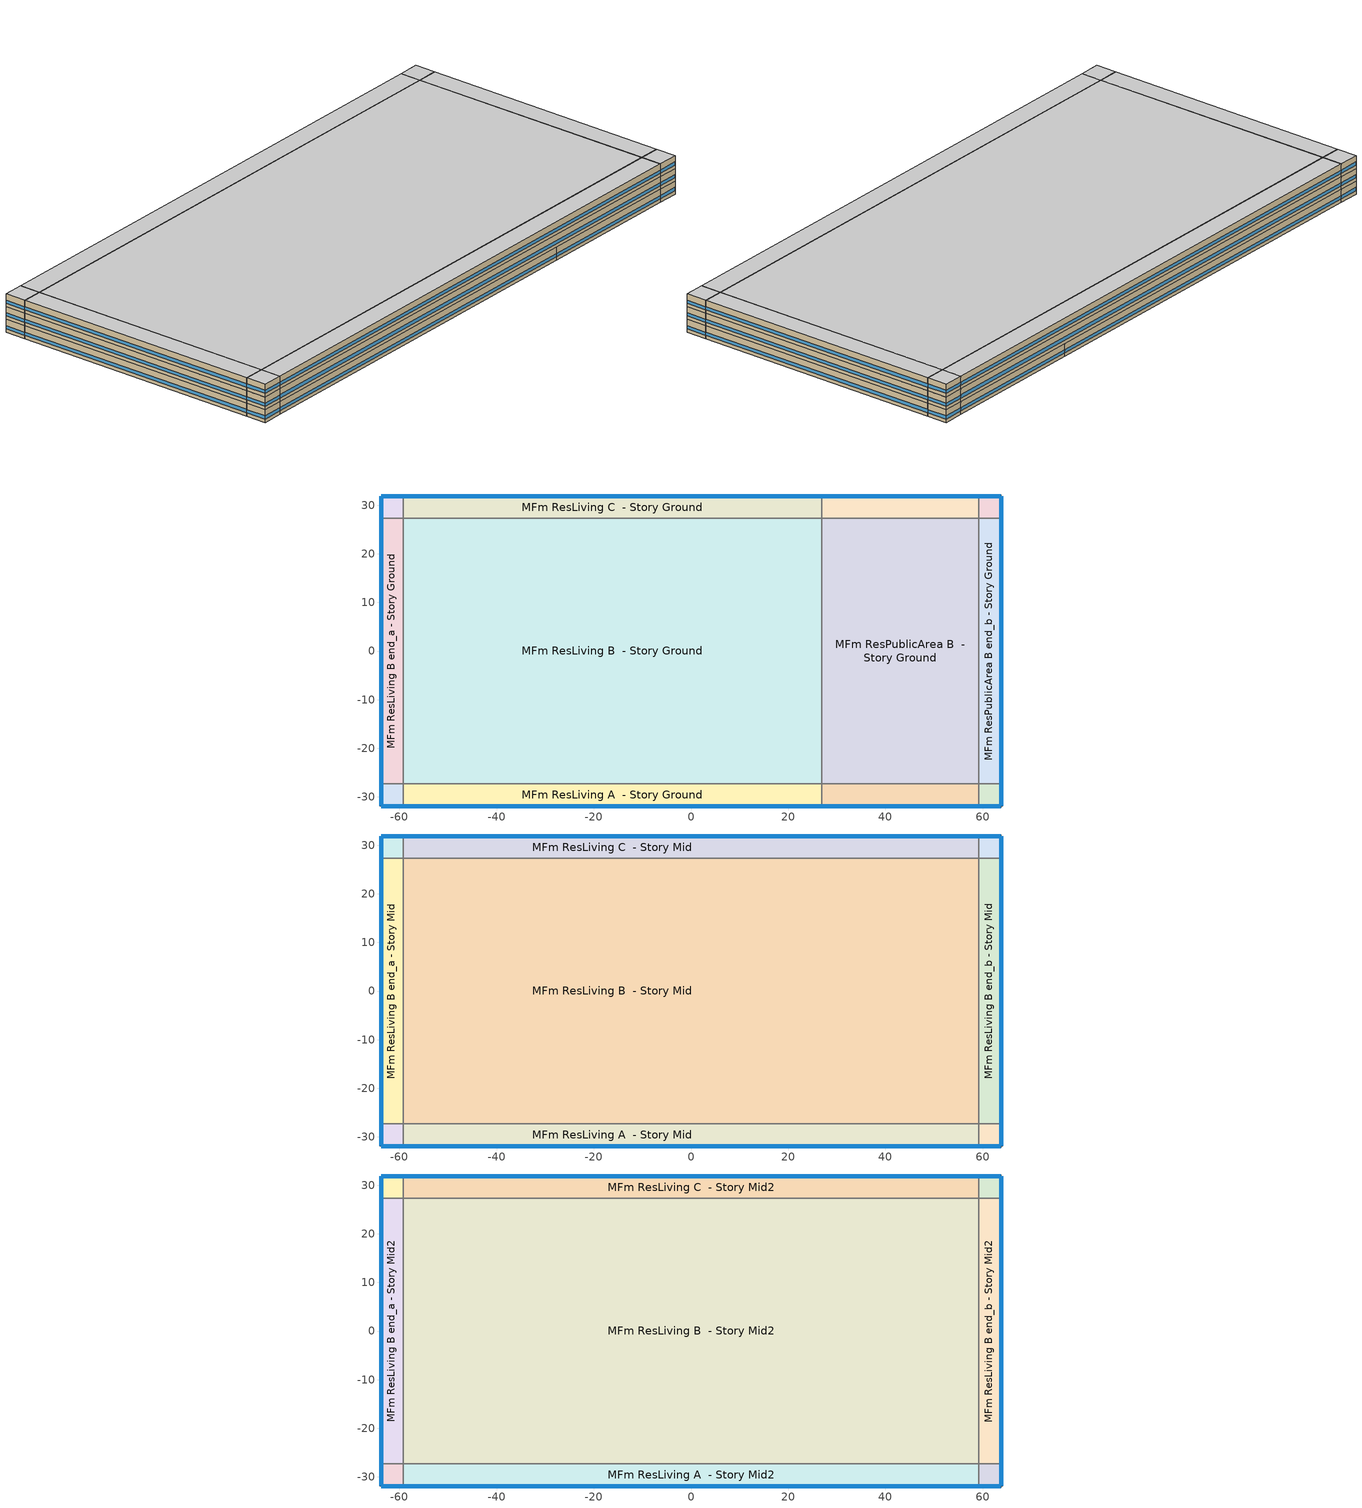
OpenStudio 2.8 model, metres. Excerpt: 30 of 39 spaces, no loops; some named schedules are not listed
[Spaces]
MFm ResLiving A end_a - Story Ground
 floor ground (DEER Carpeted 6in Slab Floor): -63.75,-31.88 -63.75,-27.3 -59.18,-27.3 -59.18,-31.88 z0
 wall outside (DEER HiRiseResHtlMtl Exterior Metal Framed Wall R-7.92): -63.75,-27.3 -63.75,-31.88 -59.18,-31.88 z0:2.74
 wall to MFm ResLiving B end_a - Story Ground: -59.18,-27.3 -63.75,-27.3 z0:2.74
 wall to MFm ResLiving A  - Story Ground: -59.18,-31.88 -59.18,-27.3 z0:2.74
 window (DEER Metal Framed Window U-1.23 SHGC 0.82): -63.73,-31.88 -59.21,-31.88 / -63.75,-27.33 -63.75,-31.85 z0.76:1.43
MFm ResLiving B end_a - Story Ground
 floor ground (DEER Carpeted 6in Slab Floor): -63.75,-27.3 -63.75,27.3 -59.18,27.3 -59.18,-27.3 z0
 wall outside (DEER HiRiseResHtlMtl Exterior Metal Framed Wall R-7.92): -63.75,27.3 -63.75,-27.3 z0:2.74
 wall to MFm ResLiving C end_a - Story Ground: -59.18,27.3 -63.75,27.3 z0:2.74
 wall to MFm ResLiving B  - Story Ground: -59.18,-27.3 -59.18,27.3 z0:2.74
 window (DEER Metal Framed Window U-1.23 SHGC 0.82): -63.75,27.28 -63.75,-27.28 z0.76:1.42
MFm ResLiving C end_a - Story Ground
 floor ground (DEER Carpeted 6in Slab Floor): -63.75,27.3 -63.75,31.88 -59.18,31.88 -59.18,27.3 z0
 wall outside (DEER HiRiseResHtlMtl Exterior Metal Framed Wall R-7.92): -59.18,31.88 -63.75,31.88 -63.75,27.3 z0:2.74
 wall to MFm ResLiving C  - Story Ground: -59.18,27.3 -59.18,31.88 z0:2.74
 window (DEER Metal Framed Window U-1.23 SHGC 0.82): -63.75,31.85 -63.75,27.33 / -59.21,31.88 -63.73,31.88 z0.76:1.43
MFm ResLiving A  - Story Ground
 floor ground (DEER Carpeted 6in Slab Floor): -59.18,-31.88 -59.18,-27.3 26.86,-27.3 26.86,-31.88 z0
 wall outside (DEER HiRiseResHtlMtl Exterior Metal Framed Wall R-7.92): -59.18,-31.88 26.86,-31.88 z0:2.74
 wall to MFm ResLiving B  - Story Ground: 26.86,-27.3 -59.18,-27.3 z0:2.74
 wall to MFm ResPublicArea A  - Story Ground: 26.86,-31.88 26.86,-27.3 z0:2.74
 window (DEER Metal Framed Window U-1.23 SHGC 0.82): -59.16,-31.88 26.83,-31.88 z0.76:1.42
MFm ResLiving B  - Story Ground
 floor ground (DEER Carpeted 6in Slab Floor): -59.18,-27.3 -59.18,27.3 26.86,27.3 26.86,-27.3 z0
 wall to MFm ResLiving C  - Story Ground: 26.86,27.3 -59.18,27.3 z0:2.74
 wall to MFm ResPublicArea B  - Story Ground: 26.86,-27.3 26.86,27.3 z0:2.74
MFm ResLiving C  - Story Ground
 floor ground (DEER Carpeted 6in Slab Floor): -59.18,27.3 -59.18,31.88 26.86,31.88 26.86,27.3 z0
 wall outside (DEER HiRiseResHtlMtl Exterior Metal Framed Wall R-7.92): 26.86,31.88 -59.18,31.88 z0:2.74
 wall to MFm ResPublicArea C  - Story Ground: 26.86,27.3 26.86,31.88 z0:2.74
 window (DEER Metal Framed Window U-1.23 SHGC 0.82): 26.83,31.88 -59.16,31.88 z0.76:1.42
MFm ResPublicArea A  - Story Ground
 floor ground (DEER Carpeted 6in Slab Floor): 26.86,-31.88 26.86,-27.3 59.18,-27.3 59.18,-31.88 z0
 wall outside (DEER Insulated Steel Framed Exterior Wall R-6.97): 26.86,-31.88 59.18,-31.88 z0:2.74
 wall to MFm ResPublicArea B  - Story Ground: 59.18,-27.3 26.86,-27.3 z0:2.74
 wall to MFm ResPublicArea A end_b - Story Ground: 59.18,-31.88 59.18,-27.3 z0:2.74
 window (DEER Metal Framed Window U-1.23 SHGC 0.82 1): 26.88,-31.88 59.16,-31.88 z0.76:1.42
MFm ResPublicArea B  - Story Ground
 floor ground (DEER Carpeted 6in Slab Floor): 26.86,-27.3 26.86,27.3 59.18,27.3 59.18,-27.3 z0
 wall to MFm ResPublicArea C  - Story Ground: 59.18,27.3 26.86,27.3 z0:2.74
 wall to MFm ResPublicArea B end_b - Story Ground: 59.18,-27.3 59.18,27.3 z0:2.74
MFm ResPublicArea C  - Story Ground
 floor ground (DEER Carpeted 6in Slab Floor): 26.86,27.3 26.86,31.88 59.18,31.88 59.18,27.3 z0
 wall outside (DEER Insulated Steel Framed Exterior Wall R-6.97): 59.18,31.88 26.86,31.88 z0:2.74
 wall to MFm ResPublicArea C end_b - Story Ground: 59.18,27.3 59.18,31.88 z0:2.74
 window (DEER Metal Framed Window U-1.23 SHGC 0.82 1): 59.16,31.88 26.88,31.88 z0.76:1.42
MFm ResPublicArea A end_b - Story Ground
 floor ground (DEER Carpeted 6in Slab Floor): 59.18,-31.88 59.18,-27.3 63.75,-27.3 63.75,-31.88 z0
 wall outside (DEER Insulated Steel Framed Exterior Wall R-6.97): 59.18,-31.88 63.75,-31.88 63.75,-27.3 z0:2.74
 wall to MFm ResPublicArea B end_b - Story Ground: 63.75,-27.3 59.18,-27.3 z0:2.74
 window (DEER Metal Framed Window U-1.23 SHGC 0.82 1): 63.75,-31.85 63.75,-27.33 / 59.21,-31.88 63.73,-31.88 z0.76:1.43
MFm ResPublicArea B end_b - Story Ground
 floor ground (DEER Carpeted 6in Slab Floor): 59.18,-27.3 59.18,27.3 63.75,27.3 63.75,-27.3 z0
 wall outside (DEER Insulated Steel Framed Exterior Wall R-6.97): 63.75,-27.3 63.75,27.3 z0:2.74
 wall to MFm ResPublicArea C end_b - Story Ground: 63.75,27.3 59.18,27.3 z0:2.74
 window (DEER Metal Framed Window U-1.23 SHGC 0.82 1): 63.75,-27.28 63.75,27.28 z0.76:1.42
MFm ResPublicArea C end_b - Story Ground
 floor ground (DEER Carpeted 6in Slab Floor): 59.18,27.3 59.18,31.88 63.75,31.88 63.75,27.3 z0
 wall outside (DEER Insulated Steel Framed Exterior Wall R-6.97): 63.75,27.3 63.75,31.88 59.18,31.88 z0:2.74
 window (DEER Metal Framed Window U-1.23 SHGC 0.82 1): 63.73,31.88 59.21,31.88 / 63.75,27.33 63.75,31.85 z0.76:1.43
MFm ResLiving A end_a - Story Mid
 floor to MFm ResLiving A end_a - Story Ground: -63.75,-31.88 -63.75,-27.3 -59.18,-27.3 -59.18,-31.88 z2.74
 wall outside (DEER HiRiseResHtlMtl Exterior Metal Framed Wall R-7.92): -63.75,-27.3 -63.75,-31.88 -59.18,-31.88 z2.74:5.49
 wall to MFm ResLiving B end_a - Story Mid: -59.18,-27.3 -63.75,-27.3 z2.74:5.49
 wall to MFm ResLiving A  - Story Mid: -59.18,-31.88 -59.18,-27.3 z2.74:5.49
 window (DEER Metal Framed Window U-1.23 SHGC 0.82): -63.75,-27.33 -63.75,-31.85 / -63.73,-31.88 -59.21,-31.88 z3.51:4.17
MFm ResLiving B end_a - Story Mid
 floor to MFm ResLiving B end_a - Story Ground: -63.75,-27.3 -63.75,27.3 -59.18,27.3 -59.18,-27.3 z2.74
 wall outside (DEER HiRiseResHtlMtl Exterior Metal Framed Wall R-7.92): -63.75,27.3 -63.75,-27.3 z2.74:5.49
 wall to MFm ResLiving C end_a - Story Mid: -59.18,27.3 -63.75,27.3 z2.74:5.49
 wall to MFm ResLiving B  - Story Mid: -59.18,-27.3 -59.18,27.3 z2.74:5.49
 window (DEER Metal Framed Window U-1.23 SHGC 0.82): -63.75,27.28 -63.75,-27.28 z3.51:4.16
MFm ResLiving C end_a - Story Mid
 floor to MFm ResLiving C end_a - Story Ground: -63.75,27.3 -63.75,31.88 -59.18,31.88 -59.18,27.3 z2.74
 wall outside (DEER HiRiseResHtlMtl Exterior Metal Framed Wall R-7.92): -59.18,31.88 -63.75,31.88 -63.75,27.3 z2.74:5.49
 wall to MFm ResLiving C  - Story Mid: -59.18,27.3 -59.18,31.88 z2.74:5.49
 window (DEER Metal Framed Window U-1.23 SHGC 0.82): -63.75,31.85 -63.75,27.33 / -59.21,31.88 -63.73,31.88 z3.51:4.17
MFm ResLiving A  - Story Mid
 floor to MFm ResLiving A  - Story Ground: 26.86,-27.3 26.86,-31.88 -59.18,-31.88 -59.18,-27.3 z2.74
 floor to MFm ResPublicArea A  - Story Ground: 59.18,-27.3 59.18,-31.88 26.86,-31.88 26.86,-27.3 z2.74
 wall outside (DEER HiRiseResHtlMtl Exterior Metal Framed Wall R-7.92): -59.18,-31.88 59.18,-31.88 z2.74:5.49
 wall to MFm ResLiving B  - Story Mid: 59.18,-27.3 -59.18,-27.3 z2.74:5.49
 wall to MFm ResLiving A end_b - Story Mid: 59.18,-31.88 59.18,-27.3 z2.74:5.49
 window (DEER Metal Framed Window U-1.23 SHGC 0.82): -59.16,-31.88 59.16,-31.88 z3.51:4.16
MFm ResLiving B  - Story Mid
 floor to MFm ResLiving B  - Story Ground: 26.86,27.3 26.86,-27.3 -59.18,-27.3 -59.18,27.3 z2.74
 floor to MFm ResPublicArea B  - Story Ground: 59.18,27.3 59.18,-27.3 26.86,-27.3 26.86,27.3 z2.74
 wall to MFm ResLiving C  - Story Mid: 59.18,27.3 -59.18,27.3 z2.74:5.49
 wall to MFm ResLiving B end_b - Story Mid: 59.18,-27.3 59.18,27.3 z2.74:5.49
MFm ResLiving C  - Story Mid
 floor to MFm ResLiving C  - Story Ground: 26.86,31.88 26.86,27.3 -59.18,27.3 -59.18,31.88 z2.74
 floor to MFm ResPublicArea C  - Story Ground: 59.18,31.88 59.18,27.3 26.86,27.3 26.86,31.88 z2.74
 wall outside (DEER HiRiseResHtlMtl Exterior Metal Framed Wall R-7.92): 59.18,31.88 -59.18,31.88 z2.74:5.49
 wall to MFm ResLiving C end_b - Story Mid: 59.18,27.3 59.18,31.88 z2.74:5.49
 window (DEER Metal Framed Window U-1.23 SHGC 0.82): 59.16,31.88 -59.16,31.88 z3.51:4.16
MFm ResLiving A end_b - Story Mid
 floor to MFm ResPublicArea A end_b - Story Ground: 59.18,-31.88 59.18,-27.3 63.75,-27.3 63.75,-31.88 z2.74
 wall outside (DEER HiRiseResHtlMtl Exterior Metal Framed Wall R-7.92): 59.18,-31.88 63.75,-31.88 63.75,-27.3 z2.74:5.49
 wall to MFm ResLiving B end_b - Story Mid: 63.75,-27.3 59.18,-27.3 z2.74:5.49
 window (DEER Metal Framed Window U-1.23 SHGC 0.82): 63.75,-31.85 63.75,-27.33 / 59.21,-31.88 63.73,-31.88 z3.51:4.17
MFm ResLiving B end_b - Story Mid
 floor to MFm ResPublicArea B end_b - Story Ground: 59.18,-27.3 59.18,27.3 63.75,27.3 63.75,-27.3 z2.74
 wall outside (DEER HiRiseResHtlMtl Exterior Metal Framed Wall R-7.92): 63.75,-27.3 63.75,27.3 z2.74:5.49
 wall to MFm ResLiving C end_b - Story Mid: 63.75,27.3 59.18,27.3 z2.74:5.49
 window (DEER Metal Framed Window U-1.23 SHGC 0.82): 63.75,-27.28 63.75,27.28 z3.51:4.16
MFm ResLiving C end_b - Story Mid
 floor to MFm ResPublicArea C end_b - Story Ground: 59.18,27.3 59.18,31.88 63.75,31.88 63.75,27.3 z2.74
 wall outside (DEER HiRiseResHtlMtl Exterior Metal Framed Wall R-7.92): 63.75,27.3 63.75,31.88 59.18,31.88 z2.74:5.49
 window (DEER Metal Framed Window U-1.23 SHGC 0.82): 63.73,31.88 59.21,31.88 / 63.75,27.33 63.75,31.85 z3.51:4.17
MFm ResLiving A end_a - Story Mid2
 floor to MFm ResLiving A end_a - Story Mid: -63.75,-31.88 -63.75,-27.3 -59.18,-27.3 -59.18,-31.88 z5.49
 wall outside (DEER HiRiseResHtlMtl Exterior Metal Framed Wall R-7.92): -63.75,-27.3 -63.75,-31.88 -59.18,-31.88 z5.49:8.23
 wall to MFm ResLiving B end_a - Story Mid2: -59.18,-27.3 -63.75,-27.3 z5.49:8.23
 wall to MFm ResLiving A  - Story Mid2: -59.18,-31.88 -59.18,-27.3 z5.49:8.23
 window (DEER Metal Framed Window U-1.23 SHGC 0.82): -63.75,-27.33 -63.75,-31.85 / -63.73,-31.88 -59.21,-31.88 z6.25:6.91
 ceiling to MFm ResLiving A end_a - Story Top: -59.18,-31.88 -59.18,-27.3 -63.75,-27.3 -63.75,-31.88 z8.23
MFm ResLiving B end_a - Story Mid2
 floor to MFm ResLiving B end_a - Story Mid: -63.75,-27.3 -63.75,27.3 -59.18,27.3 -59.18,-27.3 z5.49
 wall outside (DEER HiRiseResHtlMtl Exterior Metal Framed Wall R-7.92): -63.75,27.3 -63.75,-27.3 z5.49:8.23
 wall to MFm ResLiving C end_a - Story Mid2: -59.18,27.3 -63.75,27.3 z5.49:8.23
 wall to MFm ResLiving B  - Story Mid2: -59.18,-27.3 -59.18,27.3 z5.49:8.23
 window (DEER Metal Framed Window U-1.23 SHGC 0.82): -63.75,27.28 -63.75,-27.28 z6.25:6.91
 ceiling to MFm ResLiving B end_a - Story Top: -59.18,-27.3 -59.18,27.3 -63.75,27.3 -63.75,-27.3 z8.23
MFm ResLiving C end_a - Story Mid2
 floor to MFm ResLiving C end_a - Story Mid: -63.75,27.3 -63.75,31.88 -59.18,31.88 -59.18,27.3 z5.49
 wall outside (DEER HiRiseResHtlMtl Exterior Metal Framed Wall R-7.92): -59.18,31.88 -63.75,31.88 -63.75,27.3 z5.49:8.23
 wall to MFm ResLiving C  - Story Mid2: -59.18,27.3 -59.18,31.88 z5.49:8.23
 window (DEER Metal Framed Window U-1.23 SHGC 0.82): -63.75,31.85 -63.75,27.33 / -59.21,31.88 -63.73,31.88 z6.25:6.91
 ceiling to MFm ResLiving C end_a - Story Top: -59.18,27.3 -59.18,31.88 -63.75,31.88 -63.75,27.3 z8.23
MFm ResLiving A  - Story Mid2
 floor to MFm ResLiving A  - Story Mid: -59.18,-31.88 -59.18,-27.3 59.18,-27.3 59.18,-31.88 z5.49
 wall outside (DEER HiRiseResHtlMtl Exterior Metal Framed Wall R-7.92): -59.18,-31.88 59.18,-31.88 z5.49:8.23
 wall to MFm ResLiving B  - Story Mid2: 59.18,-27.3 -59.18,-27.3 z5.49:8.23
 wall to MFm ResLiving A end_b - Story Mid2: 59.18,-31.88 59.18,-27.3 z5.49:8.23
 window (DEER Metal Framed Window U-1.23 SHGC 0.82): -59.16,-31.88 59.16,-31.88 z6.25:6.91
 ceiling to MFm ResLiving A  - Story Top: 59.18,-31.88 59.18,-27.3 -59.18,-27.3 -59.18,-31.88 z8.23
MFm ResLiving B  - Story Mid2
 floor to MFm ResLiving B  - Story Mid: -59.18,-27.3 -59.18,27.3 59.18,27.3 59.18,-27.3 z5.49
 wall to MFm ResLiving C  - Story Mid2: 59.18,27.3 -59.18,27.3 z5.49:8.23
 wall to MFm ResLiving B end_b - Story Mid2: 59.18,-27.3 59.18,27.3 z5.49:8.23
 ceiling to MFm ResLiving B  - Story Top: 59.18,-27.3 59.18,27.3 -59.18,27.3 -59.18,-27.3 z8.23
MFm ResLiving C  - Story Mid2
 floor to MFm ResLiving C  - Story Mid: -59.18,27.3 -59.18,31.88 59.18,31.88 59.18,27.3 z5.49
 wall outside (DEER HiRiseResHtlMtl Exterior Metal Framed Wall R-7.92): 59.18,31.88 -59.18,31.88 z5.49:8.23
 wall to MFm ResLiving C end_b - Story Mid2: 59.18,27.3 59.18,31.88 z5.49:8.23
 window (DEER Metal Framed Window U-1.23 SHGC 0.82): 59.16,31.88 -59.16,31.88 z6.25:6.91
 ceiling to MFm ResLiving C  - Story Top: 59.18,27.3 59.18,31.88 -59.18,31.88 -59.18,27.3 z8.23
MFm ResLiving A end_b - Story Mid2
 floor to MFm ResLiving A end_b - Story Mid: 59.18,-31.88 59.18,-27.3 63.75,-27.3 63.75,-31.88 z5.49
 wall outside (DEER HiRiseResHtlMtl Exterior Metal Framed Wall R-7.92): 59.18,-31.88 63.75,-31.88 63.75,-27.3 z5.49:8.23
 wall to MFm ResLiving B end_b - Story Mid2: 63.75,-27.3 59.18,-27.3 z5.49:8.23
 window (DEER Metal Framed Window U-1.23 SHGC 0.82): 63.75,-31.85 63.75,-27.33 / 59.21,-31.88 63.73,-31.88 z6.25:6.91
 ceiling to MFm ResLiving A end_b - Story Top: 63.75,-31.88 63.75,-27.3 59.18,-27.3 59.18,-31.88 z8.23
MFm ResLiving B end_b - Story Mid2
 floor to MFm ResLiving B end_b - Story Mid: 59.18,-27.3 59.18,27.3 63.75,27.3 63.75,-27.3 z5.49
 wall outside (DEER HiRiseResHtlMtl Exterior Metal Framed Wall R-7.92): 63.75,-27.3 63.75,27.3 z5.49:8.23
 wall to MFm ResLiving C end_b - Story Mid2: 63.75,27.3 59.18,27.3 z5.49:8.23
 window (DEER Metal Framed Window U-1.23 SHGC 0.82): 63.75,-27.28 63.75,27.28 z6.25:6.91
 ceiling to MFm ResLiving B end_b - Story Top: 63.75,-27.3 63.75,27.3 59.18,27.3 59.18,-27.3 z8.23
MFm ResLiving C end_b - Story Mid2
 floor to MFm ResLiving C end_b - Story Mid: 59.18,27.3 59.18,31.88 63.75,31.88 63.75,27.3 z5.49
 wall outside (DEER HiRiseResHtlMtl Exterior Metal Framed Wall R-7.92): 63.75,27.3 63.75,31.88 59.18,31.88 z5.49:8.23
 window (DEER Metal Framed Window U-1.23 SHGC 0.82): 63.73,31.88 59.21,31.88 / 63.75,27.33 63.75,31.85 z6.25:6.91
 ceiling to MFm ResLiving C end_b - Story Top: 63.75,27.3 63.75,31.88 59.18,31.88 59.18,27.3 z8.23
[Site]
CA_VAN-NUYS-AP_-_USA: Latitude {deg}=34.21; Longitude {deg}=-118.49; Time Zone {hr}=-8; Elevation {m}=243; Terrain=City
[Site:WaterMainsTemperature]
Calculation Method=Correlation; Annual Average Outdoor Air Temperature {C}=19.025; Maximum Difference In Monthly Average Outdoor Air Temperatures {deltaC}=16
[SizingPeriod:DesignDay] Daily Dry-Bulb Temperature Range {deltaC}=14; Barometric Pressure {Pa}=98440; Wind Speed {m/s}=3.4; Wind Direction {deg}=130; Sky Clearness=0; Rain Indicator=0; Snow Indicator=0; Day of Month=21; Month=7; Day Type=SummerDesignDay; Daylight Saving Time Indicator=0; Dry-Bulb Temperature Range Modifier Type=DefaultMultipliers; Solar Model Indicator=ASHRAETau; ASHRAE Taub=0.347; ASHRAE Taud=2.416
Name | Maximum Dry-Bulb Temperature {C} | Humidity Indicating Conditions at Maximum Dry-Bulb | Humidity Indicating Type
CA_VAN-NUYS-AP Ann Clg .4% Condns DB=>MWB 1 | 37.7 | 19.8 | Wetbulb
CA_VAN-NUYS-AP Ann Clg .4% Condns WB=>MDB 1 | 33.7 | 22.3 | Wetbulb
CA_VAN-NUYS-AP Ann Clg 1% Condns DB=>MWB 1 | 36.2 | 19.2 | Wetbulb
CA_VAN-NUYS-AP Ann Clg 2% Condns DP=>MDB 1 | 24.1 | 17.1 | Dewpoint
[ClimateZones]
Climate Zone Institution Name 1=CEC; Climate Zone Document Name 1=California Climate Zone Descriptions; Climate Zone Document Year 1=1995; Climate Zone Value 1=9
[Building]
DEER 1996|MFm: North Axis {deg}=270; Default Construction Set=Res DEER 1996 - MFm - CEC T24-CEC9; Default Schedule Set=Building Default Schedule Set; Standards Building Type=MFm
[Site:GroundTemperature:BuildingSurface]
19.527, 19.502, 19.536, 19.598, 20.002, 21.64, 22.225, 22.375, 21.449, 20.121, 19.802, 19.633
[DefaultConstructionSet]
Res DEER 1996 - MFm - CEC T24-CEC9: Default Exterior Surface Constructions=Default Surface Constructions 1; Default Interior Surface Constructions=Default Surface Constructions 2; Default Ground Contact Surface Constructions=Default Surface Constructions 3; Default Exterior SubSurface Constructions=Default Sub Surface Constructions 1; Default Interior SubSurface Constructions=Default Sub Surface Constructions 2; Interior Partition Construction=Typical Interior Partition
[DefaultSurfaceConstructions]
Name | Floor Construction | Wall Construction | Roof Ceiling Construction
Default Surface Constructions 1 | DEER Uncarpeted 6in Slab Floor | DEER HiRiseResHtlMtl Exterior Metal Framed Wall R-7.97 | DEER HiRiseResHtlMtl Exterior Mass Roof R-19.61
Default Surface Constructions 2 | DEER Carpeted 6in Slab Floor | Typical Interior Wall | DEER Carpeted 6in Slab Floor
Default Surface Constructions 3 | DEER Carpeted 6in Slab Floor | Typical Uninsulated Basement Mass Wall
[Construction]
DEER Uncarpeted 6in Slab Floor: Typical Insulation R-6.48, 6 in. Normalweight Concrete Floor
DEER HiRiseResHtlMtl Exterior Metal Framed Wall R-7.97: 25mm Stucco, 5/8 in. Gypsum Board, Typical Insulation R-6.48, 5/8 in. Gypsum Board
DEER HiRiseResHtlMtl Exterior Mass Roof R-19.61: Roof Membrane, Typical Insulation R-19.1, Metal Roof Surface
DEER Carpeted 6in Slab Floor: Typical Insulation R-6.43, 6 in. Normalweight Concrete Floor, Typical Carpet Pad
Typical Interior Wall: G01 13mm gypsum board, G01 13mm gypsum board
Typical Uninsulated Basement Mass Wall: 8 in. Concrete Block Basement Wall
DEER Metal Framed Window U-1.23 SHGC 0.62: Simple Glazing U-1.23 SHGC 0.62
DEER Metal Framed Window U-1.23 SHGC 0.62 1: Simple Glazing U-1.23 SHGC 0.62 1
Typical Uninsulated Swinging Door: Typical Insulation R-6.43
U 0.98 SHGC 0.68 Sgl Ref-B-H Clr 6mm: REF B CLEAR HI 6MM
Typical Insulated Metal Door: F08 Metal surface, Typical Insulation R-6.43
DEER Skylight U-1.31 SHGC 0.61: Simple Glazing U-1.23 SHGC 0.61
Typical Interior Window: Clear 3mm
Typical Interior Door; Typical Interior Partition: G05 25mm wood
InteriorFurnishings: Std Wood 6inch
DEER HiRiseResHtlMtl Exterior Metal Framed Wall R-7.92: 25mm Stucco, 5/8 in. Gypsum Board, Typical Insulation R-6.43, 5/8 in. Gypsum Board
DEER Insulated Steel Framed Exterior Wall R-6.97: 25mm Stucco, 5/8 in. Gypsum Board, Typical Insulation R-5.47, 5/8 in. Gypsum Board
DEER Metal Framed Window U-1.23 SHGC 0.82: Simple Glazing U-1.23 SHGC 0.82
DEER Metal Framed Window U-1.23 SHGC 0.82 1: Simple Glazing U-1.23 SHGC 0.82 1
[Material:NoMass] Roughness=Smooth; Thermal Absorptance=0.9; Solar Absorptance=0.7
Name | Thermal Resistance {m2-K/W} | Visible Absorptance
Typical Insulation R-6.48 | 1.14042 | 0.7
Typical Insulation R-19.1 | 3.36381 | 0.7
Typical Insulation R-6.43 | 1.13152 | 0.7
Typical Carpet Pad | 0.21648 | 0.8
Typical Insulation R-5.47 | 0.963282 | 0.7
[Material] Thermal Absorptance=0.9
Name | Roughness | Thickness {m} | Conductivity {W/m-K} | Density {kg/m3} | Specific Heat {J/kg-K} | Solar Absorptance | Visible Absorptance
6 in. Normalweight Concrete Floor | MediumRough | 0.1524 | 2.31 | 2322 | 832 | 0.7 | 0.7
25mm Stucco | Smooth | 0.0254 | 0.72 | 1856 | 840 | 0.7 | 0.7
5/8 in. Gypsum Board | MediumSmooth | 0.0159 | 0.16 | 800 | 1090 | 0.7 | 0.7
Roof Membrane | VeryRough | 0.0095 | 0.16 | 1121.29 | 1460 | 0.7 | 0.7
Metal Roof Surface; F08 Metal surface | Smooth | 0.0008 | 45.28 | 7824 | 500 | 0.7 | 0.7
G01 13mm gypsum board | Smooth | 0.0127 | 0.160031 | 800.001 | 1090.73 | 0.7 | 0.5
8 in. Concrete Block Basement Wall | MediumRough | 0.2032 | 1.326 | 1842 | 912 | 0.7 | 0.7
G05 25mm wood | MediumSmooth | 0.0254 | 0.15 | 608 | 1630 | 0.5 | 0.5
Std Wood 6inch | MediumSmooth | 0.15 | 0.12 | 540 | 1210 | 0.7 | 0.7
[DefaultSubSurfaceConstructions]
Name | Fixed Window Construction | Operable Window Construction | Door Construction | Glass Door Construction | Overhead Door Construction | Skylight Construction | Tubular Daylight Dome Construction | Tubular Daylight Diffuser Construction
Default Sub Surface Constructions 1 | DEER Metal Framed Window U-1.23 SHGC 0.62 | DEER Metal Framed Window U-1.23 SHGC 0.62 1 | Typical Uninsulated Swinging Door | U 0.98 SHGC 0.68 Sgl Ref-B-H Clr 6mm | Typical Insulated Metal Door | DEER Skylight U-1.31 SHGC 0.61 | Typical Interior Window | Typical Interior Window
Default Sub Surface Constructions 2 | Typical Interior Window | Typical Interior Window | Typical Interior Door
[WindowMaterial:SimpleGlazingSystem] Visible Transmittance=0.25
Name | U-Factor {W/m2-K} | Solar Heat Gain Coefficient
Simple Glazing U-1.23 SHGC 0.62; Simple Glazing U-1.23 SHGC 0.62 1 | 7 | 0.62
Simple Glazing U-1.23 SHGC 0.61 | 7 | 0.61
Simple Glazing U-1.23 SHGC 0.82 | 7 | 0.82
Simple Glazing U-1.23 SHGC 0.82 1 | 6.98426 | 0.82
[WindowMaterial:Glazing] Optical Data Type=SpectralAverage; Infrared Transmittance at Normal Incidence=0; Front Side Infrared Hemispherical Emissivity=0.84; Conductivity {W/m-K}=0.9; Dirt Correction Factor for Solar and Visible Transmittance=1; Solar Diffusing=No
Name | Thickness {m} | Solar Transmittance at Normal Incidence | Front Side Solar Reflectance at Normal Incidence | Back Side Solar Reflectance at Normal Incidence | Visible Transmittance at Normal Incidence | Front Side Visible Reflectance at Normal Incidence | Back Side Visible Reflectance at Normal Incidence | Back Side Infrared Hemispherical Emissivity
REF B CLEAR HI 6MM | 0.006 | 0.24 | 0.16 | 0.32 | 0.3 | 0.16 | 0.29 | 0.6
Clear 3mm | 0.003 | 0.837 | 0.075 | 0.075 | 0.898 | 0.081 | 0.081 | 0.84
[WindowMaterial:Blind]
Window Material Blind 1: Slat Width {m}=0.025; Slat Separation {m}=0.01875; Front Side Slat Beam Solar Reflectance=0.5; Back Side Slat Beam Solar Reflectance=0.5; Front Side Slat Diffuse Solar Reflectance=0.5; Back Side Slat Diffuse Solar Reflectance=0.5; Slat Beam Visible Transmittance=0
[SpaceType] Standards Building Type=MFm
Name | Default Schedule Set | Design Specification Outdoor Air Object | Standards Space Type
MFm ResPublicArea - DEER 1996 | MFm ResPublicArea Schedule Set | MFm ResPublicArea Ventilation | ResPublicArea
MFm ResLiving - DEER 1996 | MFm ResLiving Schedule Set | MFm ResLiving Ventilation | ResLiving
[BuildingStory] Nominal Floor to Floor Height {m}=2.7432
Name | Nominal Z Coordinate {m}
Story Ground | 0
Story Mid | 2.7432
Story Mid2 | 5.4864
[Space]
Name | Space Type | Building Story | Thermal Zone
MFm ResLiving A end_a - Story Ground | MFm ResLiving - DEER 1996 | Story Ground | Zone MFm ResLiving A end_a - Story Ground
MFm ResLiving B end_a - Story Ground | MFm ResLiving - DEER 1996 | Story Ground | Zone MFm ResLiving B end_a - Story Ground
MFm ResLiving C end_a - Story Ground | MFm ResLiving - DEER 1996 | Story Ground | Zone MFm ResLiving C end_a - Story Ground
MFm ResLiving A  - Story Ground | MFm ResLiving - DEER 1996 | Story Ground | Zone MFm ResLiving A  - Story Ground
MFm ResLiving B  - Story Ground | MFm ResLiving - DEER 1996 | Story Ground | Zone MFm ResLiving B  - Story Ground
MFm ResLiving C  - Story Ground | MFm ResLiving - DEER 1996 | Story Ground | Zone MFm ResLiving C  - Story Ground
MFm ResPublicArea A  - Story Ground | MFm ResPublicArea - DEER 1996 | Story Ground | Zone MFm ResPublicArea A  - Story Ground
MFm ResPublicArea B  - Story Ground | MFm ResPublicArea - DEER 1996 | Story Ground | Zone MFm ResPublicArea B  - Story Ground
MFm ResPublicArea C  - Story Ground | MFm ResPublicArea - DEER 1996 | Story Ground | Zone MFm ResPublicArea C  - Story Ground
MFm ResPublicArea A end_b - Story Ground | MFm ResPublicArea - DEER 1996 | Story Ground | Zone MFm ResPublicArea A end_b - Story Ground
MFm ResPublicArea B end_b - Story Ground | MFm ResPublicArea - DEER 1996 | Story Ground | Zone MFm ResPublicArea B end_b - Story Ground
MFm ResPublicArea C end_b - Story Ground | MFm ResPublicArea - DEER 1996 | Story Ground | Zone MFm ResPublicArea C end_b - Story Ground
MFm ResLiving A end_a - Story Mid | MFm ResLiving - DEER 1996 | Story Mid | Zone MFm ResLiving A end_a - Story Mid
MFm ResLiving B end_a - Story Mid | MFm ResLiving - DEER 1996 | Story Mid | Zone MFm ResLiving B end_a - Story Mid
MFm ResLiving C end_a - Story Mid | MFm ResLiving - DEER 1996 | Story Mid | Zone MFm ResLiving C end_a - Story Mid
MFm ResLiving A  - Story Mid | MFm ResLiving - DEER 1996 | Story Mid | Zone MFm ResLiving A  - Story Mid
MFm ResLiving B  - Story Mid | MFm ResLiving - DEER 1996 | Story Mid | Zone MFm ResLiving B  - Story Mid
MFm ResLiving C  - Story Mid | MFm ResLiving - DEER 1996 | Story Mid | Zone MFm ResLiving C  - Story Mid
MFm ResLiving A end_b - Story Mid | MFm ResLiving - DEER 1996 | Story Mid | Zone MFm ResLiving A end_b - Story Mid
MFm ResLiving B end_b - Story Mid | MFm ResLiving - DEER 1996 | Story Mid | Zone MFm ResLiving B end_b - Story Mid
MFm ResLiving C end_b - Story Mid | MFm ResLiving - DEER 1996 | Story Mid | Zone MFm ResLiving C end_b - Story Mid
MFm ResLiving A end_a - Story Mid2 | MFm ResLiving - DEER 1996 | Story Mid2 | Zone MFm ResLiving A end_a - Story Mid2
MFm ResLiving B end_a - Story Mid2 | MFm ResLiving - DEER 1996 | Story Mid2 | Zone MFm ResLiving B end_a - Story Mid2
MFm ResLiving C end_a - Story Mid2 | MFm ResLiving - DEER 1996 | Story Mid2 | Zone MFm ResLiving C end_a - Story Mid2
MFm ResLiving A  - Story Mid2 | MFm ResLiving - DEER 1996 | Story Mid2 | Zone MFm ResLiving A  - Story Mid2
MFm ResLiving B  - Story Mid2 | MFm ResLiving - DEER 1996 | Story Mid2 | Zone MFm ResLiving B  - Story Mid2
MFm ResLiving C  - Story Mid2 | MFm ResLiving - DEER 1996 | Story Mid2 | Zone MFm ResLiving C  - Story Mid2
MFm ResLiving A end_b - Story Mid2 | MFm ResLiving - DEER 1996 | Story Mid2 | Zone MFm ResLiving A end_b - Story Mid2
MFm ResLiving B end_b - Story Mid2 | MFm ResLiving - DEER 1996 | Story Mid2 | Zone MFm ResLiving B end_b - Story Mid2
MFm ResLiving C end_b - Story Mid2 | MFm ResLiving - DEER 1996 | Story Mid2 | Zone MFm ResLiving C end_b - Story Mid2
[ThermalZone] Multiplier=1; Use Ideal Air Loads=No
Name | Thermostat
Zone MFm ResLiving A end_a - Story Ground | MFm ResLiving - DEER 1996 Thermostat 30
Zone MFm ResLiving B end_a - Story Ground | MFm ResLiving - DEER 1996 Thermostat 19
Zone MFm ResLiving C end_a - Story Ground | MFm ResLiving - DEER 1996 Thermostat 11
Zone MFm ResLiving A  - Story Ground | MFm ResLiving - DEER 1996 Thermostat 16
Zone MFm ResLiving B  - Story Ground | MFm ResLiving - DEER 1996 Thermostat 15
Zone MFm ResLiving C  - Story Ground | MFm ResLiving - DEER 1996 Thermostat 14
Zone MFm ResPublicArea A  - Story Ground | MFm ResPublicArea - DEER 1996 Thermostat 4
Zone MFm ResPublicArea B  - Story Ground | MFm ResPublicArea - DEER 1996 Thermostat 2
Zone MFm ResPublicArea C  - Story Ground | MFm ResPublicArea - DEER 1996 Thermostat 1
Zone MFm ResPublicArea A end_b - Story Ground | MFm ResPublicArea - DEER 1996 Thermostat
Zone MFm ResPublicArea B end_b - Story Ground | MFm ResPublicArea - DEER 1996 Thermostat 3
Zone MFm ResPublicArea C end_b - Story Ground | MFm ResPublicArea - DEER 1996 Thermostat 5
Zone MFm ResLiving A end_a - Story Mid | MFm ResLiving - DEER 1996 Thermostat 17
Zone MFm ResLiving B end_a - Story Mid | MFm ResLiving - DEER 1996 Thermostat 20
Zone MFm ResLiving C end_a - Story Mid | MFm ResLiving - DEER 1996 Thermostat 10
Zone MFm ResLiving A  - Story Mid | MFm ResLiving - DEER 1996 Thermostat 12
Zone MFm ResLiving B  - Story Mid | MFm ResLiving - DEER 1996 Thermostat 23
Zone MFm ResLiving C  - Story Mid | MFm ResLiving - DEER 1996 Thermostat 13
Zone MFm ResLiving A end_b - Story Mid | MFm ResLiving - DEER 1996 Thermostat 28
Zone MFm ResLiving B end_b - Story Mid | MFm ResLiving - DEER 1996 Thermostat 31
Zone MFm ResLiving C end_b - Story Mid | MFm ResLiving - DEER 1996 Thermostat 32
Zone MFm ResLiving A end_a - Story Mid2 | MFm ResLiving - DEER 1996 Thermostat 21
Zone MFm ResLiving B end_a - Story Mid2 | MFm ResLiving - DEER 1996 Thermostat 9
Zone MFm ResLiving C end_a - Story Mid2 | MFm ResLiving - DEER 1996 Thermostat 18
Zone MFm ResLiving A  - Story Mid2 | MFm ResLiving - DEER 1996 Thermostat 8
Zone MFm ResLiving B  - Story Mid2 | MFm ResLiving - DEER 1996 Thermostat 5
Zone MFm ResLiving C  - Story Mid2 | MFm ResLiving - DEER 1996 Thermostat 29
Zone MFm ResLiving A end_b - Story Mid2 | MFm ResLiving - DEER 1996 Thermostat 7
Zone MFm ResLiving B end_b - Story Mid2 | MFm ResLiving - DEER 1996 Thermostat 4
Zone MFm ResLiving C end_b - Story Mid2 | MFm ResLiving - DEER 1996 Thermostat 27
[People:Definition] Number of People Calculation Method=People/Area; Fraction Radiant=0.3
Name | People per Space Floor Area {person/m2}
MFm ResLiving People Definition | 0.0283091
MFm ResPublicArea People Definition | 0.0721182
[People] Work Efficiency Schedule=Work Efficiency Schedule; Clothing Insulation Schedule=Clothing Schedule; Air Velocity Schedule=Air Velocity Schedule; Multiplier=1
Name | People Definition | Space or SpaceType
MFm ResLiving People | MFm ResLiving People Definition | MFm ResLiving - DEER 1996
MFm ResPublicArea People | MFm ResPublicArea People Definition | MFm ResPublicArea - DEER 1996
[Lights:Definition] Design Level Calculation Method=Watts/Area
Name | Watts per Space Floor Area {W/m2}
MFm ResLiving Lights Definition | 3.87501
MFm ResPublicArea Lights Definition | 13.9931
[Lights] Fraction Replaceable=0
Name | Lights Definition | Space or SpaceType
MFm ResLiving Lights | MFm ResLiving Lights Definition | MFm ResLiving - DEER 1996
MFm ResPublicArea Lights | MFm ResPublicArea Lights Definition | MFm ResPublicArea - DEER 1996
[ElectricEquipment:Definition]
Name | Design Level Calculation Method | Watts per Space Floor Area {W/m2} | Fraction Latent | Fraction Radiant | Fraction Lost | Design Level {W}
MFm ResLiving Elec Equip Definition | Watts/Area | 5.38196 | 0 | 0.5 | 0
MFm ResPublicArea Elec Equip Definition | Watts/Area | 1.07639 | 0 | 0.5 | 0
Elevator Lift Motor | EquipmentLevel |  |  | 0 | 1 | 16055
Elevator Fan | EquipmentLevel |  |  | 0.5 |  | 74.7252
Elevator Lights | EquipmentLevel |  |  | 0.5 |  | 88.9586
[ElectricEquipment]
Name | Electric Equipment Definition | Space or SpaceType | Schedule | Multiplier
MFm ResLiving Elec Equip | MFm ResLiving Elec Equip Definition | MFm ResLiving - DEER 1996
MFm ResPublicArea Elec Equip | MFm ResPublicArea Elec Equip Definition | MFm ResPublicArea - DEER 1996
4 Elevator Lift Motors | Elevator Lift Motor | MFm ResLiving B  - Story Ground | Elevator Schedule 1 | 4
4 Elevator Fans | Elevator Fan | MFm ResLiving B  - Story Ground | Elevator Schedule 3 | 4
4 Elevator Lights | Elevator Lights | MFm ResLiving B  - Story Ground | Elevator Schedule 2 | 4
[DesignSpecification:OutdoorAir] Outdoor Air Method=Sum
Name | Outdoor Air Flow per Person {m3/s-person} | Outdoor Air Flow per Floor Area {m3/s-m2}
MFm ResLiving Ventilation | 0.0169901
MFm ResPublicArea Ventilation |  | 0.000254
[DefaultScheduleSet]
Name | Number of People Schedule | People Activity Level Schedule | Lighting Schedule | Electric Equipment Schedule | Infiltration Schedule | Hours of Operation Schedule
MFm ResLiving Schedule Set | MidriseApartment Apartment Occ | MidriseApartment Activity | MidriseApartment Apartment Light | ApartmentMidRise EQP_APT_SCH | MidriseApartment Infil
MFm ResPublicArea Schedule Set | D_MFm_MFPub_Occup_Yr | DEER Activity 147W/person | D_MFm_MFPub_ILit_Yr | D_MFm_MFPub_Plugs_Yr | D_MFm_All_C_Inf_Yr
Building Default Schedule Set |  |  |  |  |  | Building Hours of Operation Residential
[SpaceInfiltration:DesignFlowRate] Schedule=Always On Discrete; Design Flow Rate Calculation Method=Flow/ExteriorArea; Flow per Exterior Surface Area {m3/s-m2}=0.00019304; Constant Term Coefficient=0; Temperature Term Coefficient=0; Velocity Term Coefficient=0.224; Velocity Squared Term Coefficient=0
Name | Space or SpaceType
MFm ResLiving A  - Story Ground Infiltration | MFm ResLiving A  - Story Ground
MFm ResLiving A  - Story Mid Infiltration | MFm ResLiving A  - Story Mid
MFm ResLiving A  - Story Mid2 Infiltration | MFm ResLiving A  - Story Mid2
MFm ResLiving A end_a - Story Ground Infiltration | MFm ResLiving A end_a - Story Ground
MFm ResLiving A end_a - Story Mid Infiltration | MFm ResLiving A end_a - Story Mid
MFm ResLiving A end_a - Story Mid2 Infiltration | MFm ResLiving A end_a - Story Mid2
MFm ResLiving A end_b - Story Mid Infiltration | MFm ResLiving A end_b - Story Mid
MFm ResLiving A end_b - Story Mid2 Infiltration | MFm ResLiving A end_b - Story Mid2
MFm ResLiving B end_a - Story Ground Infiltration | MFm ResLiving B end_a - Story Ground
MFm ResLiving B end_a - Story Mid Infiltration | MFm ResLiving B end_a - Story Mid
MFm ResLiving B end_a - Story Mid2 Infiltration | MFm ResLiving B end_a - Story Mid2
MFm ResLiving B end_b - Story Mid Infiltration | MFm ResLiving B end_b - Story Mid
MFm ResLiving B end_b - Story Mid2 Infiltration | MFm ResLiving B end_b - Story Mid2
MFm ResLiving C  - Story Ground Infiltration | MFm ResLiving C  - Story Ground
MFm ResLiving C  - Story Mid Infiltration | MFm ResLiving C  - Story Mid
MFm ResLiving C  - Story Mid2 Infiltration | MFm ResLiving C  - Story Mid2
MFm ResLiving C end_a - Story Ground Infiltration | MFm ResLiving C end_a - Story Ground
MFm ResLiving C end_a - Story Mid Infiltration | MFm ResLiving C end_a - Story Mid
MFm ResLiving C end_a - Story Mid2 Infiltration | MFm ResLiving C end_a - Story Mid2
MFm ResLiving C end_b - Story Mid Infiltration | MFm ResLiving C end_b - Story Mid
MFm ResLiving C end_b - Story Mid2 Infiltration | MFm ResLiving C end_b - Story Mid2
MFm ResPublicArea A  - Story Ground Infiltration | MFm ResPublicArea A  - Story Ground
MFm ResPublicArea A end_b - Story Ground Infiltration | MFm ResPublicArea A end_b - Story Ground
MFm ResPublicArea B end_b - Story Ground Infiltration | MFm ResPublicArea B end_b - Story Ground
MFm ResPublicArea C  - Story Ground Infiltration | MFm ResPublicArea C  - Story Ground
MFm ResPublicArea C end_b - Story Ground Infiltration | MFm ResPublicArea C end_b - Story Ground
[Exterior:Lights:Definition]
Name | Design Level {W}
Parking Areas and Drives Def (W/ft^2) | 0.04
Building Facades Def (W/ft^2) | 0.2
Main Entries Def (W/ft) | 30
Other Doors Def (W/ft) | 20
[Exterior:Lights] Schedule=Always On Discrete; Control Option=AstronomicalClock
Name | Exterior Lights Definition | Multiplier
Parking Areas and Drives | Parking Areas and Drives Def (W/ft^2) | 307625
Building Facades | Building Facades Def (W/ft^2) | 11294.9
Main Entries | Main Entries Def (W/ft) | 70
Other Doors | Other Doors Def (W/ft) | 39.55
[ThermostatSetpoint:DualSetpoint]
Name | Heating Setpoint Temperature Schedule | Cooling Setpoint Temperature Schedule
MFm ResLiving - DEER 1996 Thermostat 4; MFm ResLiving - DEER 1996 Thermostat 5; MFm ResLiving - DEER 1996 Thermostat 7; MFm ResLiving - DEER 1996 Thermostat 8; MFm ResLiving - DEER 1996 Thermostat 9; MFm ResLiving - DEER 1996 Thermostat 10; MFm ResLiving - DEER 1996 Thermostat 11; MFm ResLiving - DEER 1996 Thermostat 12; MFm ResLiving - DEER 1996 Thermostat 13; MFm ResLiving - DEER 1996 Thermostat 14; MFm ResLiving - DEER 1996 Thermostat 15; MFm ResLiving - DEER 1996 Thermostat 16; MFm ResLiving - DEER 1996 Thermostat 17; MFm ResLiving - DEER 1996 Thermostat 18; MFm ResLiving - DEER 1996 Thermostat 19; MFm ResLiving - DEER 1996 Thermostat 20; MFm ResLiving - DEER 1996 Thermostat 21; MFm ResLiving - DEER 1996 Thermostat 23; MFm ResLiving - DEER 1996 Thermostat 27; MFm ResLiving - DEER 1996 Thermostat 28; MFm ResLiving - DEER 1996 Thermostat 29; MFm ResLiving - DEER 1996 Thermostat 30; MFm ResLiving - DEER 1996 Thermostat 31; MFm ResLiving - DEER 1996 Thermostat 32 | MFm Res Htg Temperature Setpoint Schedule Variation 4 | MFm Res Clg Temperature Setpoint Schedule Variation 4
MFm ResPublicArea - DEER 1996 Thermostat; MFm ResPublicArea - DEER 1996 Thermostat 1; MFm ResPublicArea - DEER 1996 Thermostat 2; MFm ResPublicArea - DEER 1996 Thermostat 3; MFm ResPublicArea - DEER 1996 Thermostat 4; MFm ResPublicArea - DEER 1996 Thermostat 5 | MidriseApartment Corridor HtgSetp | MidriseApartment Corridor ClgSetp
[InternalMass:Definition]
Internal Mass Definition 1: Construction=InteriorFurnishings; Design Level Calculation Method=SurfaceArea/Area; Surface Area per Space Floor Area=2
[InternalMass] Internal Mass Definition=Internal Mass Definition 1; Multiplier=1
Name | Space or SpaceType
MFm ResLiving B end_b - Story Mid2 Mass | MFm ResLiving B end_b - Story Mid2
MFm ResLiving B  - Story Mid2 Mass | MFm ResLiving B  - Story Mid2
MFm ResLiving A end_b - Story Mid2 Mass | MFm ResLiving A end_b - Story Mid2
MFm ResLiving A  - Story Mid2 Mass | MFm ResLiving A  - Story Mid2
MFm ResLiving B end_a - Story Mid2 Mass | MFm ResLiving B end_a - Story Mid2
MFm ResLiving C end_a - Story Mid Mass | MFm ResLiving C end_a - Story Mid
MFm ResLiving C end_a - Story Ground Mass | MFm ResLiving C end_a - Story Ground
MFm ResLiving A  - Story Mid Mass | MFm ResLiving A  - Story Mid
MFm ResLiving C  - Story Mid Mass | MFm ResLiving C  - Story Mid
MFm ResLiving C  - Story Ground Mass | MFm ResLiving C  - Story Ground
MFm ResLiving B  - Story Ground Mass | MFm ResLiving B  - Story Ground
MFm ResLiving A  - Story Ground Mass | MFm ResLiving A  - Story Ground
MFm ResLiving A end_a - Story Mid Mass | MFm ResLiving A end_a - Story Mid
MFm ResLiving C end_a - Story Mid2 Mass | MFm ResLiving C end_a - Story Mid2
MFm ResLiving B end_a - Story Ground Mass | MFm ResLiving B end_a - Story Ground
MFm ResLiving B end_a - Story Mid Mass | MFm ResLiving B end_a - Story Mid
MFm ResLiving A end_a - Story Mid2 Mass | MFm ResLiving A end_a - Story Mid2
MFm ResLiving B  - Story Mid Mass | MFm ResLiving B  - Story Mid
MFm ResLiving C end_b - Story Mid2 Mass | MFm ResLiving C end_b - Story Mid2
MFm ResLiving A end_b - Story Mid Mass | MFm ResLiving A end_b - Story Mid
MFm ResLiving C  - Story Mid2 Mass | MFm ResLiving C  - Story Mid2
MFm ResLiving A end_a - Story Ground Mass | MFm ResLiving A end_a - Story Ground
MFm ResLiving B end_b - Story Mid Mass | MFm ResLiving B end_b - Story Mid
MFm ResLiving C end_b - Story Mid Mass | MFm ResLiving C end_b - Story Mid
[ShadingControl]
Shading Control 1: Shading Type=InteriorBlind; Shading Device Material=Window Material Blind 1; Shading Control Type=AlwaysOn; Schedule=Shading Control Schedule; Shading Control Is Scheduled=Yes
[Schedule:Ruleset]
Name | Default Day Schedule | Summer Design Day Schedule | Winter Design Day Schedule
Clothing Schedule | Clothing Schedule Default Winter Clothes
Air Velocity Schedule | Air Velocity Schedule Default
Work Efficiency Schedule | Work Efficiency Schedule Default
MidriseApartment Apartment Occ | MidriseApartment Apartment Occ Default | MidriseApartment Apartment Occ Summer Design Day | MidriseApartment Apartment Occ Winter Design Day
MidriseApartment Activity | MidriseApartment Activity Default | MidriseApartment Activity Summer Design Day | MidriseApartment Activity Winter Design Day
MidriseApartment Apartment Light | MidriseApartment Apartment Light Default | MidriseApartment Apartment Light Summer Design Day | MidriseApartment Apartment Light Winter Design Day
ApartmentMidRise EQP_APT_SCH | ApartmentMidRise EQP_APT_SCH Default | ApartmentMidRise EQP_APT_SCH Summer Design Day | ApartmentMidRise EQP_APT_SCH Winter Design Day
MidriseApartment Infil | MidriseApartment Infil Default | MidriseApartment Infil Summer Design Day | MidriseApartment Infil Winter Design Day
D_MFm_MFPub_Occup_Yr | D_MFm_MFPub_Occup_Yr Default | D_MFm_MFPub_Occup_Yr Summer Design Day | D_MFm_MFPub_Occup_Yr Winter Design Day
DEER Activity 147W/person | DEER Activity 147W/person Default | DEER Activity 147W/person Summer Design Day | DEER Activity 147W/person Winter Design Day
D_MFm_MFPub_ILit_Yr | D_MFm_MFPub_ILit_Yr Default | D_MFm_MFPub_ILit_Yr Summer Design Day | D_MFm_MFPub_ILit_Yr Winter Design Day
D_MFm_MFPub_Plugs_Yr | D_MFm_MFPub_Plugs_Yr Default | D_MFm_MFPub_Plugs_Yr Summer Design Day | D_MFm_MFPub_Plugs_Yr Winter Design Day
D_MFm_All_C_Inf_Yr | D_MFm_All_C_Inf_Yr Default | D_MFm_All_C_Inf_Yr Summer Design Day | D_MFm_All_C_Inf_Yr Winter Design Day
Elevator Schedule 1 | 39 space(s) Occ Sch Default 1 | 39 space(s) Occ Sch Summer Design Day 1 | 39 space(s) Occ Sch Winter Design Day 1
Elevator Schedule 2 | 39 space(s) Occ Sch Default 2 | 39 space(s) Occ Sch Summer Design Day 2 | 39 space(s) Occ Sch Winter Design Day 2
Elevator Schedule 3 | 39 space(s) Occ Sch Default 3 | 39 space(s) Occ Sch Summer Design Day 3 | 39 space(s) Occ Sch Winter Design Day 3
MidriseApartment Corridor HtgSetp | MidriseApartment Corridor HtgSetp Default | MidriseApartment Corridor HtgSetp Summer Design Day | MidriseApartment Corridor HtgSetp Winter Design Day
MidriseApartment Corridor ClgSetp | MidriseApartment Corridor ClgSetp Default | MidriseApartment Corridor ClgSetp Summer Design Day | MidriseApartment Corridor ClgSetp Winter Design Day
Building Hours of Operation Residential | Building Hours of Operation Residential Default | Building Hours of Operation Residential Summer Design Day | Building Hours of Operation Residential Winter Design Day
MFm Res Htg Temperature Setpoint Schedule Variation 4 | MFm Res Htg Temperature Setpoint Schedule Variation 4 Default | MFm Res Htg Temperature Setpoint Schedule Variation 4 Summer Design Day | MFm Res Htg Temperature Setpoint Schedule Variation 4 Winter Design Day
MFm Res Clg Temperature Setpoint Schedule Variation 4 | MFm Res Clg Temperature Setpoint Schedule Variation 4 Default | MFm Res Clg Temperature Setpoint Schedule Variation 4 Summer Design Day | MFm Res Clg Temperature Setpoint Schedule Variation 4 Winter Design Day
Shading Control Schedule | Shading Control Schedule Default
[Schedule:Day]
MidriseApartment Apartment Occ Default: Yes, 7, 45, 0.25, 8, 0, 0.2625, 8, 15, 0.275, 8, 30, 0.2875, 8, 45, 0.3, 9, 0, 0.355, 9, 15, 0.41, 9, 30, 0.465, 9, 45, 0.52, 10, 0, 0.6075, 10, 15, 0.695, 10, 30, 0.7825, 10, 45, 0.87, 11, 45, 0.87, 12, 0, 0.891667, 12, 15, 0.913333, 12, 30, 0.935, 12, 45, 0.956667, 13, 0, 0.978333, 13, 15, 1, 19, 45, 1, 20, 0, 0.9625, 20, 15, 0.925, 20, 30, 0.8875, 20, 45, 0.85, 21, 0, 0.735, 21, 15, 0.62, 21, 30, 0.505, 21, 45, 0.39, 22, 0, 0.355, 22, 15, 0.32, 22, 30, 0.285, 22, 45, 0.25, 24, 0, 0.25
MidriseApartment Apartment Occ Winter Design Day; MidriseApartment Apartment Occ Summer Design Day: 7, 0, 1, 8, 0, 0.85, 9, 0, 0.39, 16, 0, 0.25, 17, 0, 0.3, 18, 0, 0.52, 21, 0, 0.87, 24, 0, 1
39 space(s) Occ Sch Default 1: Yes, 6, 45, 0, 7, 0, 0.00553263, 7, 15, 0.0110653, 7, 30, 0.0165979, 7, 45, 0.0221305, 8, 0, 0.0409414, 8, 15, 0.0597524, 8, 30, 0.0785633, 8, 45, 0.0973742, 9, 0, 0.126487, 9, 15, 0.1556, 9, 30, 0.184713, 9, 45, 0.213826, 10, 0, 0.16037, 10, 15, 0.106913, 10, 30, 0.0534566, 10, 45, 0, 11, 45, 0, 12, 0, 0.0191798, 12, 15, 0.0383595, 12, 30, 0.0575393, 13, 15, 0.0439649, 13, 30, 0.0329736, 13, 45, 0.0219824, 14, 0, 0.0109912, 14, 15, 0, 17, 45, 0, 18, 0, 0.0109912, 18, 15, 0.0219824, 18, 30, 0.0329736, 18, 45, 0.0439649, 19, 0, 0.0533085, 19, 15, 0.0626522, 19, 30, 0.0719959, 19, 45, 0.0813396, 20, 0, 0.111905, 20, 15, 0.14247, 20, 30, 0.173035, 20, 45, 0.203601, 21, 0, 0.168192, 21, 15, 0.132783, 21, 30, 0.0973742, 21, 45, 0.0619654, 22, 0, 0.0464741, 22, 15, 0.0309827, 22, 30, 0.0154914, 22, 45, 0, 24, 0, 0
39 space(s) Occ Sch Summer Design Day 1; 39 space(s) Occ Sch Winter Design Day 1; 39 space(s) Occ Sch Summer Design Day 2; 39 space(s) Occ Sch Winter Design Day 2; 39 space(s) Occ Sch Summer Design Day 3; 39 space(s) Occ Sch Winter Design Day 3; Building Hours of Operation Residential Winter Design Day; Building Hours of Operation Residential Summer Design Day: 24, 0, 1
39 space(s) Occ Sch Default 2; 39 space(s) Occ Sch Default 3: Yes, 7, 15, 0, 8, 15, 1, 9, 15, 1, 10, 15, 1, 12, 15, 0, 12, 45, 1, 13, 45, 1, 18, 15, 0, 19, 15, 1, 20, 15, 1, 21, 15, 1, 22, 15, 1, 24, 0, 0
MidriseApartment Corridor HtgSetp Default: Yes, 14, 45, 15.6, 24, 0, 15.6
MidriseApartment Corridor HtgSetp Winter Design Day; MidriseApartment Corridor HtgSetp Summer Design Day: 24, 0, 15.6
MidriseApartment Corridor ClgSetp Default: Yes, 14, 45, 40, 24, 0, 40
MidriseApartment Corridor ClgSetp Winter Design Day; MidriseApartment Corridor ClgSetp Summer Design Day: 24, 0, 40
Building Hours of Operation Residential Default: 9, 15, 0, 21, 15, 1, 24, 0, 0
MFm Res Htg Temperature Setpoint Schedule Variation 4 Default: 6, 0, 23.3333, 9, 0, 23.3333, 17, 0, 20.5556, 21, 0, 20.5556, 24, 0, 23.3333
MFm Res Htg Temperature Setpoint Schedule Variation 4 Winter Design Day; MFm Res Htg Temperature Setpoint Schedule Variation 4 Summer Design Day: 24, 0, 20
MFm Res Clg Temperature Setpoint Schedule Variation 4 Default: 6, 0, 25.5556, 9, 0, 25.5556, 17, 0, 29.4444, 21, 0, 29.4444, 24, 0, 25.5556
MFm Res Clg Temperature Setpoint Schedule Variation 4 Winter Design Day; MFm Res Clg Temperature Setpoint Schedule Variation 4 Summer Design Day: 24, 0, 25.5556
Shading Control Schedule Default: 24, 0, 0
[Schedule:Rule] Rule Order=0; Apply Sunday=Yes; Apply Saturday=Yes; Date Specification Type=DateRange; Start Month=1; Start Day=1; End Month=12; End Day=31
Name | Schedule Ruleset | Day Schedule
39 space(s) Occ Sch Sunday Rule 1 | Elevator Schedule 1 | 39 space(s) Occ Sch Sunday 1
39 space(s) Occ Sch Sunday Rule 2 | Elevator Schedule 2 | 39 space(s) Occ Sch Sunday 2
39 space(s) Occ Sch Sunday Rule 3 | Elevator Schedule 3 | 39 space(s) Occ Sch Sunday 3
[Schedule:Constant]
Always On Discrete: Value=1
